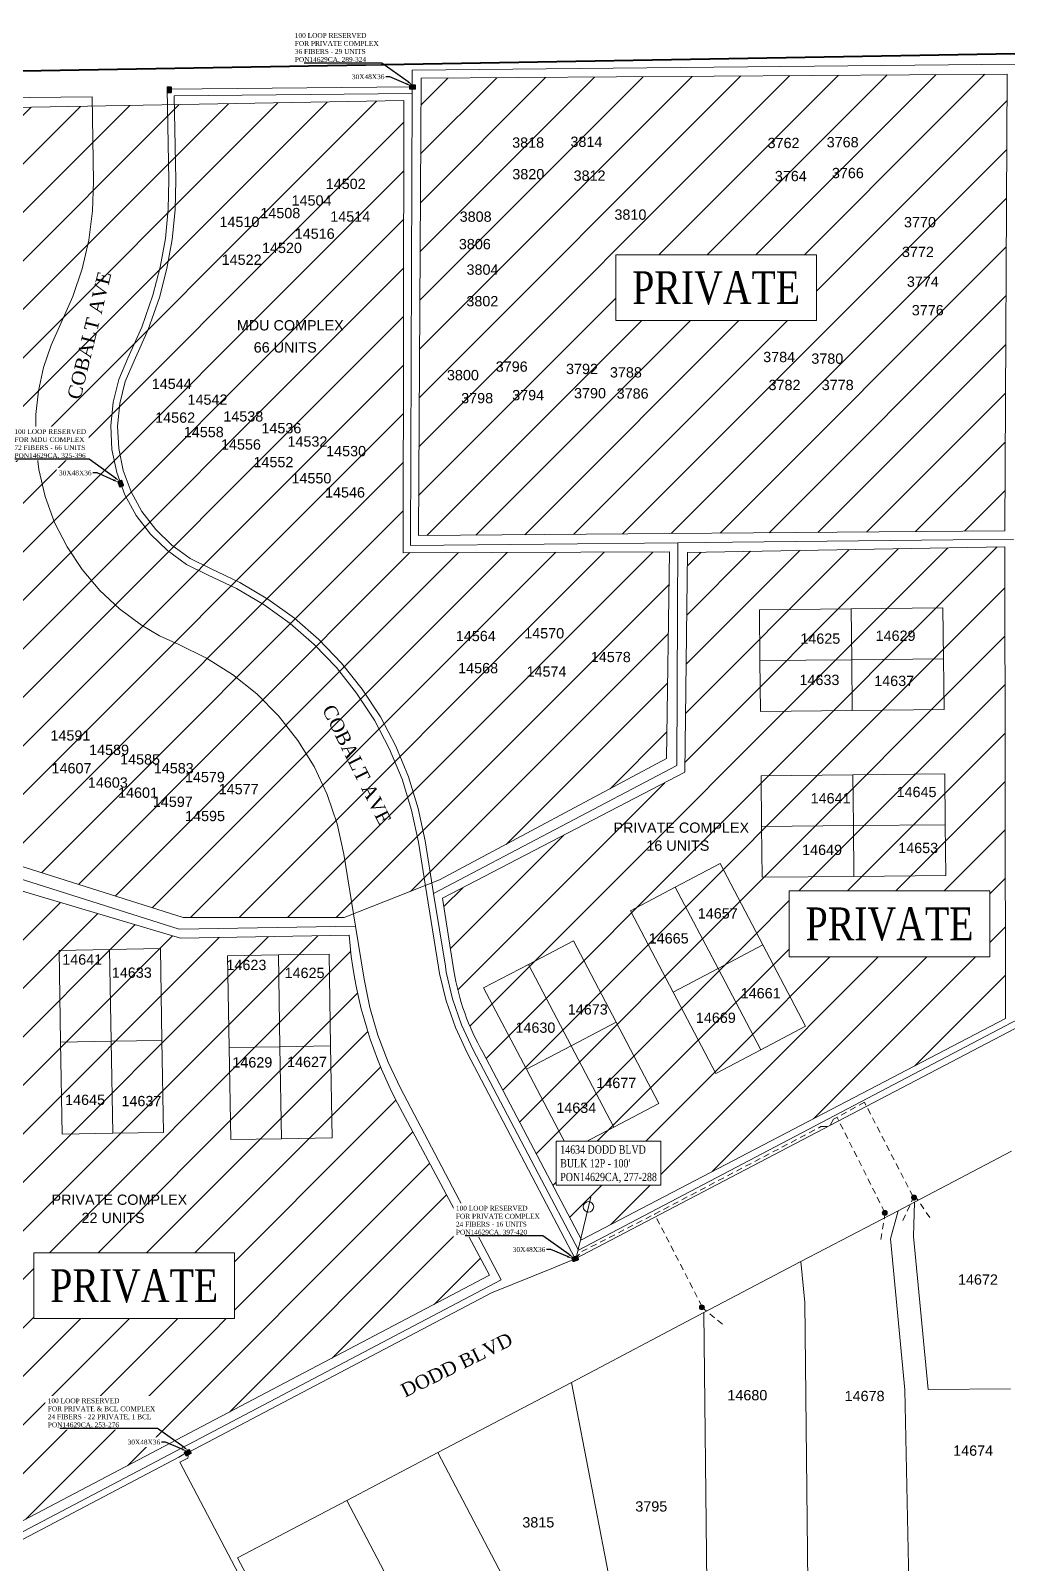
# Model space of a CAD drawing. Header units: feet. Extents: x 865220 to 5696323, y -2240498 to 1923703.
# Drawn here: x 2847046 to 2847759, y 962111 to 963228 of the extents above; entities that cross this region are included whole.
import ezdxf
from ezdxf import colors
from ezdxf.entities.mleader import LeaderData, LeaderLine
from ezdxf.enums import TextEntityAlignment as Align
from ezdxf.lldxf.tags import DXFTag
from ezdxf.math import Vec2, Vec3

# ---------------------------------------------------------------- set-up
doc = ezdxf.new("R2010")
doc.units = ezdxf.units.FT
doc.header["$LTSCALE"] = 0.015
doc.header["$MEASUREMENT"] = 0
doc.linetypes.add('DASHED', pattern=[5, 3, -2])
for name, color, linetype in [('144A', 112, '144A'), ('144B', 112, '144B'), ('216A', 112, '216A'), ('432A', 112, '432A'), ('Dakota County Addresses', 7, 'Continuous'), ('Dakota County Parcels', 7, 'Continuous'), ('DETAIL', 7, 'Continuous'), ('DROP BURIED', 7, 'DASHED'), ('NOTES', 7, 'Continuous'), ('STREET NAME', 7, 'Continuous'), ('TELEPHONE STRUCT-PROP', 6, 'Continuous'), ('TERMINALS', 7, 'Continuous')]:
    doc.layers.add(name, color=color, linetype=linetype)
doc.layers.add('RUNNING LINE (UNDERGROUND)', color=10, linetype='Continuous', lineweight=40)
doc.layers.add('WORK BOUNDARY', color=110, linetype='Continuous', lineweight=40)
doc.styles.add('Dimensions 100', font='arial.ttf')
doc.styles.add('Line', font='txt.shx', dxfattribs={"height": 3})
doc.styles.add('SIMPLEX', font='times.ttf', dxfattribs={"width": 0.8})
doc.styles.get("Standard").update_dxf_attribs({"font": 'times.ttf'})
doc.styles.add('Utilities', font='arial.ttf', dxfattribs={"height": 2.5})
tags = doc.linetypes.add('144A', pattern='A,80,-5,["144A",Line,S=1.5,R=0,X=0,Y=-1.5],-24', length=109).pattern_tags.tags
tags[6] = DXFTag(74, 10)
tags = doc.linetypes.add('144B', pattern='A,80,-5,["144B",Line,S=1.5,R=0,X=0,Y=-1.5],-24', length=109).pattern_tags.tags
tags[6] = DXFTag(74, 10)
tags = doc.linetypes.add('216A', pattern='A,80,-5,["216A",Line,S=1.5,R=0,X=0,Y=-1.5],-24', length=109).pattern_tags.tags
tags[6] = DXFTag(74, 10)
tags = doc.linetypes.add('432A', pattern='A,80,-5,["432A",Line,S=1.5,R=0,X=0,Y=-1.5],-24', length=109).pattern_tags.tags
tags[6] = DXFTag(74, 10)

# ---------------------------------------------------------------- blocks, each defined once
blk = doc.blocks.new('ACMAP_ANN_TEMPLATE_Dakota County Addresses')
at = {"layer": 'Dakota County Addresses', "style": 'Dimensions 100'}
blk.add_attdef('DakotaCountyAddress', text='', height=50, dxfattribs=at).set_placement((0, 0), align=Align.CENTER)
blk = doc.blocks.new('NEW HH')
at = {"ltscale": 40, "true_color": 0xffffff}
h = blk.add_hatch(color=7, dxfattribs=at)
h.dxf.hatch_style = 1
h.paths.add_polyline_path([(-0.061, -0.031, 0.414214), (-0.046, -0.046), (0.046, -0.046, 0.414214), (0.061, -0.031), (0.061, 0.031, 0.414214), (0.046, 0.046), (-0.046, 0.046, 0.414214), (-0.061, 0.031)])
at = {"layer": 'RUNNING LINE (UNDERGROUND)', "color": 6, "lineweight": 0, "const_width": 0.005, "flags": 128}
blk.add_lwpolyline([(-0.061, 0.031), (-0.061, -0.031, 0.414214), (-0.046, -0.046), (0.046, -0.046, 0.414214), (0.061, -0.031), (0.061, 0.031, 0.414214), (0.046, 0.046), (-0.046, 0.046, 0.414214)], format="xyb", close=True, dxfattribs=at)
at = {"layer": 'TELEPHONE STRUCT-PROP', "color": 18, "true_color": 0x000000, "style": 'Utilities'}
blk.add_text('HH', height=0.05, dxfattribs=at).set_placement((0, 0), align=Align.MIDDLE_CENTER)
blk = doc.blocks.new('Proposed FlowerPot')
at = {"lineweight": 5, "ltscale": 100, "true_color": 0xffffff}
h = blk.add_hatch(color=7, dxfattribs=at)
h.dxf.hatch_style = 1
h.paths.add_polyline_path([(-0.06, 0, 0.414214), (0, -0.06, 0.414214), (0.06, 0, 0.414214), (0, 0.06, 0.414214)])
at = {"lineweight": 5, "ltscale": 100}
blk.add_circle((0, 0), 0.0604, dxfattribs=at)
at = {"layer": 'RUNNING LINE (UNDERGROUND)', "color": 6, "lineweight": 5, "const_width": 0.00907, "flags": 128}
blk.add_lwpolyline([(-0.06, 0, -0.414214), (0, 0.06, -0.414214), (0.06, 0, -0.414214), (0, -0.06, -0.414214), (-0.06, 0)], format="xyb", dxfattribs=at)
at = {"color": 18, "linetype": 'ByBlock', "lineweight": 5, "ltscale": 100, "true_color": 0x000000, "style": 'Dimensions 100'}
blk.add_text('F', height=0.0744, dxfattribs=at).set_placement((-0.029, -0.037))
blk = doc.blocks.new('TERMINAL')
at = {"lineweight": 5, "ltscale": 0.5, "flags": 128}
blk.add_lwpolyline([(-0.1, -0.6), (-0.1, 44.8)], dxfattribs=at)
at = {"lineweight": 5, "ltscale": 0.5}
blk.add_circle((-0.1, 37.6), 3.83, dxfattribs=at)

msp = doc.modelspace()

# ---------------------------------------------------------------- hatches: boundary and pattern name
at = {"layer": 'NOTES', "ltscale": 50}
h = msp.add_hatch(dxfattribs=at)
h.set_pattern_fill('ANSI31', color=1, scale=200)
edge = h.paths.add_edge_path()
edge.add_line((2846861.7, 962307), (2846864.7, 962647.2))
edge.add_line((2846864.7, 962647.2), (2846880.5, 962648.5))
edge.add_line((2846880.5, 962648.5), (2847155.3, 962566.9))
edge.add_line((2847155.3, 962566.9), (2847278.4, 962568.9))
edge.add_arc((2847593.7, 962593.6), 316.3, 184.4709, 206.9462)
edge.add_line((2847311.8, 962450.2), (2847380.9, 962321.1))
edge.add_line((2847380.9, 962321.1), (2846919.9, 962078.9))
edge.add_line((2846919.9, 962078.9), (2846863.5, 962184.7))
edge.add_line((2846863.5, 962184.7), (2846861.7, 962307))
edge = h.paths.add_edge_path()
edge.add_line((2847346.6, 962596), (2847354.8, 962542.9))
edge.add_arc((2847528.5, 962571.7), 176.1, 189.4249, 210.0091)
edge.add_line((2847376, 962483.6), (2847447.8, 962346.8))
edge.add_line((2847447.8, 962346.8), (2847757.3, 962508.2))
edge.add_line((2847757.3, 962508.2), (2847756.6, 962852.1))
edge.add_line((2847756.6, 962852.1), (2847525.3, 962848))
edge.add_line((2847525.3, 962848), (2847523.4, 962687.8))
edge.add_line((2847523.4, 962687.8), (2847346.6, 962596))
h.paths.add_polyline_path([(2847330.9, 963193.6), (2847328.9, 962860.2), (2847756.8, 962863.7), (2847758.3, 963196.7)])
h = msp.add_hatch(dxfattribs=at)
h.set_pattern_fill('ANSI31', color=30, scale=200)
h.paths.add_polyline_path([(2846532.8, 962637.6), (2846853.6, 962639.9), (2846857.2, 963171.3), (2846539.6, 963167.8)])
h.paths.add_polyline_path([(2846534.2, 962623.9), (2846530.3, 962318.6), (2846847.5, 962320.8), (2846852.2, 962627)])
h.paths.add_polyline_path([(2846869.9, 963169.4), (2846864.7, 962667.7), (2846884.2, 962668.2), (2847157.4, 962581.8), (2847274.9, 962581.8), (2847344.4, 962609.2), (2847510, 962697.7), (2847512.1, 962848.3), (2847317.9, 962847.8), (2847318.4, 963177.3)])
h.paths.add_polyline_path([(2847943.9, 962701.8), (2847768.6, 962699.4), (2847766.9, 962513.8), (2847946.3, 962607.4)])
h.paths.add_polyline_path([(2847767.5, 962710.2), (2847951.5, 962712), (2847978.5, 962712.3), (2847978.9, 962822.3), (2848092.9, 962821.8), (2848092.4, 962684.7), (2848573.9, 962937.5), (2848573.9, 962949.1), (2848380.3, 962947.1), (2848352.2, 962997.6), (2848250.8, 962996.6), (2848193.9, 963101.4), (2848161.9, 963101.1), (2848161, 963186.1), (2848007.3, 963184.5), (2848007.3, 962914.8), (2847952.3, 962914.5), (2847768.3, 962912.6)])

# ---------------------------------------------------------------- linework, layer by layer
at = {"layer": '144A', "lineweight": 5, "ltscale": 100, "flags": 128}
msp.add_lwpolyline([(2846455.3, 962896.5), (2846454.5, 962852.4), (2846453.4, 962765.9), (2846452.4, 962688), (2846451.4, 962610), (2846450.4, 962532), (2846449.4, 962454), (2846448.4, 962376), (2846447.4, 962298), (2846446.5, 962223.1), (2846445.5, 962148.1), (2846444.6, 962075.2), (2846442.2, 961890.2), (2846441.2, 961813.1), (2846541.3, 961866.3), (2846913.4, 962061.9), (2847154.2, 962188.5), (2847160.7, 962192.4)], dxfattribs=at)
at = {"layer": '144B', "lineweight": 5, "ltscale": 100, "flags": 128}
msp.add_lwpolyline([(2847324.2, 963187.5), (2847145.8, 963185.7), (2847146.9, 963119.4), (2847146.5, 963098.1), (2847144.4, 963076.9), (2847140.6, 963055.9), (2847135.3, 963035.4), (2847127.1, 963012.2), (2847116.9, 962989.6), (2847110.4, 962974), (2847106.2, 962957.4), (2847104.5, 962940.2), (2847105.4, 962923.1), (2847108.9, 962906.2), (2847114.8, 962890), (2847123.1, 962875), (2847133.5, 962861.3), (2847145.9, 962849.3), (2847159.9, 962839.3), (2847175, 962831.7), (2847196.3, 962821.6), (2847216.4, 962809.8), (2847235.4, 962796.1), (2847253, 962780.8), (2847269.1, 962764), (2847283.9, 962745.5), (2847296.8, 962725.6), (2847307.9, 962704.6), (2847317, 962682.8), (2847324, 962660.1), (2847328.9, 962636.8), (2847335.1, 962598.6), (2847343.6, 962545.6), (2847344.4, 962541.1), (2847349.1, 962521.2), (2847355.9, 962501.7), (2847364.5, 962483.1), (2847411.9, 962392.8), (2847443.3, 962333.1)], dxfattribs=at)
at = {"layer": '216A', "lineweight": 5, "ltscale": 100, "flags": 128}
msp.add_lwpolyline([(2847443.3, 962333.1), (2847427.4, 962326.5), (2847382.2, 962308.2), (2847161.4, 962192.2), (2847160.7, 962187.7), (2847154.9, 962184.7), (2847283.4, 961940.7), (2847276.2, 961936.5), (2847111.2, 961849.7), (2846977.8, 961779.6), (2846928.5, 961753.7)], dxfattribs=at)
at = {"layer": '432A', "lineweight": 5, "ltscale": 100, "flags": 128}
msp.add_lwpolyline([(2847443.3, 962333.1), (2847764.2, 962501), (2847955.3, 962601.9), (2847993.8, 962512.1), (2847999.3, 962493.9), (2848002.6, 962475.2), (2848003, 962465.7), (2848046.8, 962464.9), (2848553.8, 962467.9)], dxfattribs=at)
at = {"layer": 'Dakota County Parcels', "lineweight": 5}
for p, q in [((2847324.4, 963199.5), (2847324.3, 963182.5)), ((2847764.4, 963204), (2847324.4, 963199.5)), ((2847090.9, 963180.1), (2846863.4, 963177.8)), ((2847090.9, 963180.1), (2847092, 963118.4)), ((2847324.3, 963182.5), (2847323.8, 963054.3)), ((2847323.8, 963054.3), (2847323.1, 962853)), ((2847323.1, 962853), (2847518.1, 962855)), ((2847518.1, 962855), (2847558.1, 962855.4)), ((2847558.1, 962855.4), (2847719.1, 962857.1)), ((2847719.1, 962857.1), (2847763.1, 962857.5)), ((2847577.7, 962806.1), (2847644.6, 962806.8)), ((2847577.7, 962806.1), (2847578, 962769.1)), ((2847644.6, 962806.8), (2847711.6, 962807.5)), ((2847645, 962769.8), (2847644.6, 962806.8)), ((2847712, 962770.5), (2847711.6, 962807.5)), ((2847645, 962769.8), (2847712, 962770.5)), ((2847712.4, 962733.5), (2847712, 962770.5)), ((2847578, 962769.1), (2847645, 962769.8)), ((2847578, 962769.1), (2847578.4, 962732.1)), ((2847645.4, 962732.8), (2847645, 962769.8)), ((2847578.4, 962732.1), (2847645.4, 962732.8)), ((2847645.4, 962732.8), (2847712.4, 962733.5)), ((2847517.5, 962692.7), (2847340, 962599.4)), ((2847578.9, 962685.1), (2847645.9, 962685.8)), ((2847578.9, 962685.1), (2847579.3, 962648.2)), ((2847645.9, 962685.8), (2847712.9, 962686.5)), ((2847646.3, 962648.8), (2847645.9, 962685.8)), ((2847713.3, 962649.5), (2847712.9, 962686.5)), ((2847579.3, 962648.2), (2847646.3, 962648.8)), ((2847579.3, 962648.2), (2847579.7, 962611.2)), ((2847646.3, 962648.8), (2847713.3, 962649.5)), ((2847646.6, 962611.8), (2847646.3, 962648.8)), ((2847713.6, 962612.5), (2847713.3, 962649.5)), ((2847274.6, 962628.1), (2847283.1, 962575.5)), ((2847549.1, 962621.2), (2847516.3, 962604)), ((2847549.1, 962621.2), (2847580.3, 962561.9)), ((2847154.5, 962573.4), (2847036.9, 962610.5)), ((2847516.3, 962604), (2847483.6, 962586.8)), ((2847516.3, 962604), (2847547.5, 962544.7)), ((2847579.7, 962611.2), (2847646.6, 962611.8)), ((2847646.6, 962611.8), (2847713.6, 962612.5)), ((2847483.6, 962586.8), (2847514.8, 962527.5)), ((2847283.1, 962575.5), (2847154.5, 962573.4)), ((2847283.1, 962575.5), (2847289.3, 962536.8)), ((2847066.8, 962557.9), (2847103.7, 962558.6)), ((2847066.8, 962557.9), (2847067.9, 962491)), ((2847103.7, 962558.6), (2847140.7, 962559.2)), ((2847103.7, 962558.6), (2847104.9, 962491.6)), ((2847140.7, 962559.2), (2847141.9, 962492.2)), ((2847442, 962564.9), (2847409.2, 962547.7)), ((2847442, 962564.9), (2847473.2, 962505.6)), ((2847547.5, 962544.7), (2847580.3, 962561.9)), ((2847580.3, 962561.9), (2847611.4, 962502.6)), ((2847189.8, 962554), (2847226.8, 962554.6)), ((2847189.8, 962554), (2847190.9, 962487)), ((2847226.8, 962554.6), (2847263.8, 962555.2)), ((2847226.8, 962554.6), (2847227.9, 962487.6)), ((2847263.8, 962555.2), (2847264.9, 962488.2)), ((2847409.2, 962547.7), (2847376.5, 962530.5)), ((2847409.2, 962547.7), (2847440.4, 962488.4)), ((2847514.8, 962527.5), (2847547.5, 962544.7)), ((2847547.5, 962544.7), (2847578.7, 962485.4)), ((2847376.5, 962530.5), (2847407.7, 962471.2)), ((2847514.8, 962527.5), (2847545.9, 962468.2)), ((2847440.4, 962488.4), (2847473.2, 962505.6)), ((2847473.2, 962505.6), (2847504.3, 962446.3)), ((2847578.7, 962485.4), (2847611.4, 962502.6)), ((2847067.9, 962491), (2847104.9, 962491.6)), ((2847067.9, 962491), (2847069, 962424)), ((2847104.9, 962491.6), (2847141.9, 962492.2)), ((2847104.9, 962491.6), (2847106, 962424.6)), ((2847141.9, 962492.2), (2847143, 962425.2)), ((2847190.9, 962487), (2847227.9, 962487.6)), ((2847190.9, 962487), (2847192.1, 962420)), ((2847227.9, 962487.6), (2847264.9, 962488.2)), ((2847227.9, 962487.6), (2847229, 962420.6)), ((2847264.9, 962488.2), (2847266, 962421.3)), ((2847407.7, 962471.2), (2847440.4, 962488.4)), ((2847440.4, 962488.4), (2847471.6, 962429.1)), ((2847545.9, 962468.2), (2847578.7, 962485.4)), ((2847407.7, 962471.2), (2847438.8, 962411.9)), ((2847315.9, 962457.4), (2847328.2, 962433.9)), ((2847471.6, 962429.1), (2847504.3, 962446.3)), ((2847069, 962424), (2847106, 962424.6)), ((2847106, 962424.6), (2847143, 962425.2)), ((2847328.2, 962433.9), (2847389.3, 962317.7)), ((2847438.8, 962411.9), (2847471.6, 962429.1)), ((2847192.1, 962420), (2847229, 962420.6)), ((2847229, 962420.6), (2847266, 962421.3)), ((2847690.7, 962374.4), (2847761.5, 962411.5)), ((2847608, 962331), (2847678.8, 962368.1)), ((2847673.2, 962347.6), (2847678.8, 962368.1)), ((2847678.8, 962368.1), (2847690.7, 962374.4)), ((2847690.7, 962374.4), (2847690.1, 962349.2)), ((2847683.7, 962237.5), (2847673.2, 962347.6)), ((2847690.1, 962349.2), (2847700.8, 962237.7)), ((2847537.2, 962293.8), (2847608, 962331)), ((2847610.8, 962301.2), (2847608, 962331)), ((2847612.9, 962096.9), (2847610.8, 962301.2)), ((2847440.5, 962243), (2847537.2, 962293.8)), ((2847539.3, 962096.1), (2847537.2, 962293.8)), ((2847343.1, 962191.8), (2847440.5, 962243)), ((2847440.5, 962243), (2847470.2, 962089.3)), ((2847686.7, 962097.6), (2847683.7, 962237.5)), ((2847700.8, 962237.7), (2847760.9, 962238.3)), ((2847276.8, 962156.9), (2847343.1, 962191.8)), ((2847343.1, 962191.8), (2847408.3, 962067.9)), ((2847197.1, 962115.1), (2847276.8, 962156.9)), ((2847276.8, 962156.9), (2847341.9, 962033)), ((2847197.1, 962115.1), (2847262.2, 961991.1))]:
    msp.add_line(p, q, dxfattribs=at)
for points in [[(2847324.3, 963182.5), (2847150.9, 963180.8), (2847152, 963119.4), (2847151.5, 963097.7), (2847149.3, 963076.2), (2847145.5, 963054.9), (2847140.1, 963033.9), (2847131.8, 963010.4), (2847121.5, 962987.6), (2847115.1, 962972.5), (2847111.1, 962956.5), (2847109.5, 962940.1), (2847110.4, 962923.7), (2847113.7, 962907.6), (2847119.4, 962892.1), (2847127.3, 962877.7), (2847137.3, 962864.6), (2847149.1, 962853.2), (2847162.5, 962843.6), (2847177.2, 962836.2), (2847198.7, 962826), (2847219.2, 962814), (2847238.5, 962800.1), (2847256.4, 962784.5), (2847272.9, 962767.3), (2847287.9, 962748.4), (2847301.2, 962728.1), (2847312.4, 962706.8), (2847321.7, 962684.5), (2847328.8, 962661.4), (2847333.8, 962637.7), (2847340, 962599.4), (2847348.6, 962546.4), (2847349.3, 962542.1), (2847353.9, 962522.6), (2847360.5, 962503.6), (2847369, 962485.3), (2847416.3, 962395.2), (2847445.7, 962339.3)], [(2847092, 963118.4), (2847091.3, 963097), (2847088.5, 963075.7), (2847083.7, 963054.8), (2847076.8, 963034.5), (2847068, 963014.9)], [(2847068, 963014.9), (2847061, 962999.1), (2847055.5, 962982.7), (2847051.8, 962965.8), (2847049.8, 962948.6)], [(2847049.8, 962948.6), (2847049.7, 962928.4), (2847052, 962908.4), (2847056.7, 962888.8), (2847063.6, 962869.9), (2847072.7, 962852)], [(2847072.7, 962852), (2847083.7, 962835.5), (2847096.5, 962820.3), (2847111, 962806.8), (2847127, 962795)], [(2847518.1, 962855), (2847517.9, 962805), (2847517.5, 962692.7)], [(2847127, 962795), (2847140.2, 962787.3), (2847154.1, 962780.8)], [(2847154.1, 962780.8), (2847174.4, 962771), (2847193.4, 962758.9), (2847211, 962744.8), (2847226.9, 962728.8), (2847240.9, 962711), (2847252.8, 962691.9), (2847262.4, 962671.5), (2847269.7, 962650.2), (2847274.6, 962628.1)], [(2847951.2, 962604.8), (2847761.8, 962505.4), (2847445.7, 962339.3)], [(2847289.3, 962536.8), (2847293.5, 962516.2), (2847299.4, 962496), (2847306.8, 962476.4), (2847315.9, 962457.4)], [(2846519.4, 961860.5), (2846538.9, 961870.7), (2846911.1, 962066.3), (2847151.9, 962192.9), (2847389.3, 962317.7)]]:
    msp.add_lwpolyline(points, dxfattribs=at)
at = {"layer": 'DROP BURIED', "lineweight": 5, "ltscale": 100}
for points in [[(2847689.7, 962378.5), (2847654.3, 962447.2), (2847631.7, 962434.8), (2847628.5, 962429.3)], [(2847669, 962367.2), (2847634.4, 962436.1)], [(2847535.8, 962298.4), (2847501.2, 962365.6), (2847622.6, 962429.4), (2847627.9, 962429.4)], [(2847682.4, 962361.1), (2847690.8, 962379.2), (2847702.3, 962362.8)], [(2847669.5, 962366.4), (2847666.2, 962346.7)], [(2847535.7, 962297.8), (2847551.1, 962285)]]:
    msp.add_lwpolyline(points, dxfattribs=at)
at = {"layer": 'NOTES', "color": 1, "lineweight": 5, "ltscale": 50, "flags": 128}
msp.add_lwpolyline([(2847330.9, 963193.6), (2847328.9, 962860.2), (2847756.8, 962863.7), (2847758.3, 963196.7)], close=True, dxfattribs=at)
at = {"layer": 'NOTES', "color": 30, "lineweight": 5, "ltscale": 50, "flags": 128}
msp.add_lwpolyline([(2846869.9, 963169.4), (2846864.7, 962667.7), (2846884.2, 962668.2), (2847157.4, 962581.8), (2847274.9, 962581.8), (2847344.4, 962609.2), (2847510, 962697.7), (2847512.1, 962848.3), (2847317.9, 962847.8), (2847318.4, 963177.3)], close=True, dxfattribs=at)
at = {"layer": 'NOTES', "color": 1, "lineweight": 5, "ltscale": 50, "flags": 128}
msp.add_lwpolyline([(2847346.6, 962596), (2847354.8, 962542.9, 0.090058), (2847376, 962483.6), (2847447.8, 962346.8), (2847757.3, 962508.2), (2847756.6, 962852.1), (2847525.3, 962848), (2847523.4, 962687.8)], format="xyb", close=True, dxfattribs=at)
msp.add_lwpolyline([(2846861.7, 962307), (2846864.7, 962647.2), (2846880.5, 962648.5), (2847155.3, 962566.9), (2847278.4, 962568.9, 0.098383), (2847311.8, 962450.2), (2847380.9, 962321.1), (2846919.9, 962078.9), (2846863.5, 962184.7), (2846861.7, 962307)], format="xyb", dxfattribs=at)
at = {"layer": 'WORK BOUNDARY', "ltscale": 50, "flags": 128}
msp.add_lwpolyline([(2846510.2, 963189.8), (2847973.4, 963215.3), (2848166.7, 963215.3), (2848166.7, 963094.8), (2848200.5, 963094.8), (2848255, 962999.4), (2848355, 962999.4), (2848385.9, 962946.6), (2848569.9, 962946.6), (2848603, 962911.3), (2848946.6, 963111.7), (2848946.6, 962770.3), (2848898.3, 962669), (2848898.3, 962481.4), (2849079.4, 962481.4), (2849060.6, 961558.2), (2847761.1, 961558.2), (2847761.1, 960574.7), (2846501.1, 960562.3), (2846485.2, 960583.8), (2846498.7, 963168.7)], close=True, dxfattribs=at)

# ---------------------------------------------------------------- block references
at = {"lineweight": 5}
for p, xscale, yscale, zscale, rotation in [((2847147.2, 963185.2), 39.99999999999999, 39.99999999999999, 39.99999999999999, 269.5119886742129), ((2847111.8, 962898.1), 40, 40, 40, 290.1876796037775), ((2847443.3, 962333.1), 40, 40, 40, 20.18767960377748), ((2847160.7, 962191.7), 39.99999999999999, 39.99999999999999, 39.99999999999999, 28.36775839071196)]:
    msp.add_blockref('NEW HH', p, dxfattribs=dict(at, xscale=xscale, yscale=yscale, zscale=zscale, rotation=rotation))
for name, p, xscale, yscale, zscale in [('NEW HH', (2847324.7, 963187.2), 40, 40, 40), ('Proposed FlowerPot', (2847669.1, 962366.5), 30, 30, 30), ('Proposed FlowerPot', (2847535.7, 962297.7), 30, 30, 30)]:
    msp.add_blockref(name, p, dxfattribs=dict(at, xscale=xscale, yscale=yscale, zscale=zscale))
at = {"layer": 'Dakota County Addresses', "lineweight": 5, "xscale": 0.15, "yscale": 0.15, "zscale": 0.15}
for p, values in [((2847409, 963143), {'DakotaCountyAddress': '3818'}), ((2847451.5, 963143.6), {'DakotaCountyAddress': '3814'}), ((2847595.3, 963142.7), {'DakotaCountyAddress': '3762'}), ((2847638.4, 963143.3), {'DakotaCountyAddress': '3768'}), ((2847642.2, 963120.8), {'DakotaCountyAddress': '3766'}), ((2847275.9, 963112.9), {'DakotaCountyAddress': '14502'}), ((2847409.1, 963120), {'DakotaCountyAddress': '3820'}), ((2847453.8, 963118.9), {'DakotaCountyAddress': '3812'}), ((2847600.6, 963118.6), {'DakotaCountyAddress': '3764'}), ((2847251, 963100.8), {'DakotaCountyAddress': '14504'}), ((2847228.2, 963091.6), {'DakotaCountyAddress': '14508'}), ((2847279.2, 963089.1), {'DakotaCountyAddress': '14514'}), ((2847370.7, 963089), {'DakotaCountyAddress': '3808'}), ((2847483.6, 963090.5), {'DakotaCountyAddress': '3810'}), ((2847198.4, 963085.2), {'DakotaCountyAddress': '14510'}), ((2847253.3, 963076.6), {'DakotaCountyAddress': '14516'}), ((2847694.8, 963085), {'DakotaCountyAddress': '3770'}), ((2847229.4, 963066.2), {'DakotaCountyAddress': '14520'}), ((2847370.1, 963069), {'DakotaCountyAddress': '3806'}), ((2847200, 963057.6), {'DakotaCountyAddress': '14522'}), ((2847693.3, 963063.3), {'DakotaCountyAddress': '3772'}), ((2847375.7, 963050.4), {'DakotaCountyAddress': '3804'}), ((2847696.9, 963041.6), {'DakotaCountyAddress': '3774'}), ((2847375.6, 963027.4), {'DakotaCountyAddress': '3802'}), ((2847700.5, 963020.8), {'DakotaCountyAddress': '3776'}), ((2847235.5, 963009.8), {'DakotaCountyAddress': 'MDU COMPLEX'}), ((2847231.8, 962993.7), {'DakotaCountyAddress': '66 UNITS'}), ((2847592.1, 962986.7), {'DakotaCountyAddress': '3784'}), ((2847397, 962979.7), {'DakotaCountyAddress': '3796'}), ((2847448.3, 962978), {'DakotaCountyAddress': '3792'}), ((2847480.3, 962975.5), {'DakotaCountyAddress': '3788'}), ((2847627.2, 962985.5), {'DakotaCountyAddress': '3780'}), ((2847149, 962967.1), {'DakotaCountyAddress': '14544'}), ((2847361.4, 962973.5), {'DakotaCountyAddress': '3800'}), ((2847596, 962966.3), {'DakotaCountyAddress': '3782'}), ((2847634.8, 962966.3), {'DakotaCountyAddress': '3778'}), ((2847175.1, 962955.6), {'DakotaCountyAddress': '14542'}), ((2847371.8, 962956.7), {'DakotaCountyAddress': '3798'}), ((2847409, 962958.9), {'DakotaCountyAddress': '3794'}), ((2847454.1, 962960.3), {'DakotaCountyAddress': '3790'}), ((2847485.2, 962960.1), {'DakotaCountyAddress': '3786'}), ((2847151.5, 962942.5), {'DakotaCountyAddress': '14562'}), ((2847201.2, 962943.4), {'DakotaCountyAddress': '14538'}), ((2847172.4, 962932), {'DakotaCountyAddress': '14558'}), ((2847229, 962934.8), {'DakotaCountyAddress': '14536'}), ((2847199.5, 962922.9), {'DakotaCountyAddress': '14556'}), ((2847248, 962925.1), {'DakotaCountyAddress': '14532'}), ((2847223.2, 962910.1), {'DakotaCountyAddress': '14552'}), ((2847276.2, 962918.1), {'DakotaCountyAddress': '14530'}), ((2847250.9, 962898.3), {'DakotaCountyAddress': '14550'}), ((2847275.4, 962888), {'DakotaCountyAddress': '14546'}), ((2847420.7, 962785.3), {'DakotaCountyAddress': '14570'}), ((2847370.8, 962783.3), {'DakotaCountyAddress': '14564'}), ((2847622.1, 962781.4), {'DakotaCountyAddress': '14625'}), ((2847677, 962783.5), {'DakotaCountyAddress': '14629'}), ((2847469.3, 962768), {'DakotaCountyAddress': '14578'}), ((2847372.5, 962759.9), {'DakotaCountyAddress': '14568'}), ((2847422.4, 962757.4), {'DakotaCountyAddress': '14574'}), ((2847621.5, 962751.3), {'DakotaCountyAddress': '14633'}), ((2847676, 962750.6), {'DakotaCountyAddress': '14637'}), ((2847075.1, 962710.8), {'DakotaCountyAddress': '14591'}), ((2847103.3, 962700.3), {'DakotaCountyAddress': '14589'}), ((2847075.9, 962686.9), {'DakotaCountyAddress': '14607'}), ((2847125.9, 962693.4), {'DakotaCountyAddress': '14585'}), ((2847150.5, 962686.9), {'DakotaCountyAddress': '14583'}), ((2847102.4, 962676.5), {'DakotaCountyAddress': '14603'}), ((2847173.2, 962680.5), {'DakotaCountyAddress': '14579'}), ((2847124.4, 962669.1), {'DakotaCountyAddress': '14601'}), ((2847149.8, 962662.5), {'DakotaCountyAddress': '14597'}), ((2847197.8, 962671.7), {'DakotaCountyAddress': '14577'}), ((2847629.6, 962665), {'DakotaCountyAddress': '14641'}), ((2847692.3, 962669.6), {'DakotaCountyAddress': '14645'}), ((2847173.3, 962652.1), {'DakotaCountyAddress': '14595'}), ((2847520.7, 962643.6), {'DakotaCountyAddress': 'PRIVATE COMPLEX'}), ((2847518.2, 962630.5), {'DakotaCountyAddress': '16 UNITS'}), ((2847693.5, 962628.8), {'DakotaCountyAddress': '14653'}), ((2847623.4, 962627.4), {'DakotaCountyAddress': '14649'}), ((2847547.3, 962581.1), {'DakotaCountyAddress': '14657'}), ((2847511.5, 962562.9), {'DakotaCountyAddress': '14665'}), ((2847083.7, 962547.5), {'DakotaCountyAddress': '14641'}), ((2847203.5, 962543.5), {'DakotaCountyAddress': '14623'}), ((2847119.9, 962537.9), {'DakotaCountyAddress': '14633'}), ((2847245.9, 962537.7), {'DakotaCountyAddress': '14625'}), ((2847578.6, 962522.9), {'DakotaCountyAddress': '14661'}), ((2847452.5, 962511.1), {'DakotaCountyAddress': '14673'}), ((2847414.3, 962497.8), {'DakotaCountyAddress': '14630'}), ((2847545.9, 962505), {'DakotaCountyAddress': '14669'}), ((2847207.8, 962472.5), {'DakotaCountyAddress': '14629'}), ((2847247.7, 962472.8), {'DakotaCountyAddress': '14627'}), ((2847473.3, 962457.5), {'DakotaCountyAddress': '14677'}), ((2847085.8, 962445.2), {'DakotaCountyAddress': '14645'}), ((2847126.9, 962444.3), {'DakotaCountyAddress': '14637'}), ((2847444.1, 962439.4), {'DakotaCountyAddress': '14634'}), ((2847110.8, 962372.4), {'DakotaCountyAddress': 'PRIVATE COMPLEX'}), ((2847106.2, 962359.1), {'DakotaCountyAddress': '22 UNITS'}), ((2847737.1, 962314.2), {'DakotaCountyAddress': '14672'}), ((2847568.9, 962229.9), {'DakotaCountyAddress': '14680'}), ((2847654.4, 962229.3), {'DakotaCountyAddress': '14678'}), ((2847733.6, 962189.5), {'DakotaCountyAddress': '14674'}), ((2847498.8, 962148.8), {'DakotaCountyAddress': '3795'}), ((2847416.4, 962137.2), {'DakotaCountyAddress': '3815'})]:
    msp.add_blockref('ACMAP_ANN_TEMPLATE_Dakota County Addresses', p, dxfattribs=at).add_auto_attribs(values)
at = {"layer": 'DROP BURIED', "lineweight": 5, "ltscale": 100, "xscale": 30, "yscale": 30, "zscale": 30}
msp.add_blockref('Proposed FlowerPot', (2847690.5, 962377.7), dxfattribs=at)

# ---------------------------------------------------------------- texts
at = {"layer": 'STREET NAME', "lineweight": 5, "ltscale": 40, "char_height": 10, "attachment_point": 1}
for s, insert, rotation in [('COBALT AVE', (2847072.6, 962961.2), 76.1535), ('COBALT AVE', (2847267.4, 962738.2), 296.3699), ('DODD BLVD', (2847314.9, 962240.8), 26.1165)]:
    msp.add_mtext(s, dxfattribs=dict(at, insert=insert, rotation=rotation))

# ---------------------------------------------------------------- next in the draw order: texts
at = {"layer": 'NOTES', "color": 1, "lineweight": 5, "ltscale": 0.5, "char_height": 24, "attachment_point": 1, "style": 'SIMPLEX', "bg_fill": 19, "box_fill_scale": 1.5, "bg_fill_color": 256, "bg_fill_transparency": 0}
for insert in [(2847484.9, 963053), (2847611.4, 962589.2), (2847060.4, 962325.5)]:
    msp.add_mtext('PRIVATE', dxfattribs=dict(at, insert=insert))
at = {"layer": 'TERMINALS', "lineweight": 5, "ltscale": 0.5, "insert": (2847432.4, 962415.7), "char_height": 6, "attachment_point": 1, "style": 'SIMPLEX', "bg_fill": 19, "box_fill_scale": 1.5, "bg_fill_color": 256, "bg_fill_transparency": 0}
msp.add_mtext("14634 DODD BLVD^JBULK 12P - 100'\\PPON14629CA, 277-288", dxfattribs=at)

# ---------------------------------------------------------------- next in the draw order: leaders
at = {"layer": 'DETAIL', "lineweight": 5, "ltscale": 5}
ml = msp.add_multileader_mtext('Standard', dxfattribs=at)
ml.set_content('30X48X36', color=256)
ml.set_leader_properties()
ml.build(insert=Vec2(0, 0))
ml.multileader.update_dxf_attribs({"has_text_frame": 1, "text_left_attachment_type": 2, "text_right_attachment_type": 2, "dogleg_length": 3})
ctx = ml.context
ctx.base_point, ctx.char_height, ctx.landing_gap_size, ctx.plane_origin = Vec3(2847279.5, 963194.7), 3.5, 1.5, Vec3(2847348.1, 963221)
ctx.left_attachment, ctx.right_attachment, ctx.text_align_type = 2, 2, 1
notes = []
notes.append((ctx, [(0, (1, 1, 0), (2847308.1, 963194.7), (-1, 0), 3, [(0, [(2847323.8, 963188)], 0, [])])]))
ctx.mtext.insert, ctx.mtext.alignment, ctx.mtext.flow_direction = Vec3(2847292.3, 963196.5), 2, 5
ctx.mtext.has_bg_fill, ctx.mtext.bg_color, ctx.mtext.bg_scale_factor, ctx.mtext.bg_transparency, ctx.mtext.use_window_bg_color = 1, -1027028792, 1.5, 0, 1
ml = msp.add_multileader_mtext('Standard', dxfattribs=at)
ml.set_content('30X48X36', color=256)
ml.set_leader_properties()
ml.build(insert=Vec2(0, 0))
ml.multileader.update_dxf_attribs({"has_text_frame": 1, "text_left_attachment_type": 2, "text_right_attachment_type": 2, "dogleg_length": 3})
ctx = ml.context
ctx.base_point, ctx.char_height, ctx.landing_gap_size, ctx.plane_origin = Vec3(2847065.9, 962905.9), 3.5, 1.5, Vec3(2847134.5, 962932.2)
ctx.left_attachment, ctx.right_attachment, ctx.text_align_type = 2, 2, 1
notes.append((ctx, [(0, (1, 1, 0), (2847094.5, 962905.9), (-1, 0), 3, [(0, [(2847110.2, 962899.2)], 0, [])])]))
ctx.mtext.insert, ctx.mtext.alignment, ctx.mtext.flow_direction = Vec3(2847078.7, 962907.7), 2, 5
ctx.mtext.has_bg_fill, ctx.mtext.bg_color, ctx.mtext.bg_scale_factor, ctx.mtext.bg_transparency, ctx.mtext.use_window_bg_color = 1, -1027028792, 1.5, 0, 1
ml = msp.add_multileader_mtext('Standard', dxfattribs=at)
ml.set_content('30X48X36', color=256)
ml.set_leader_properties()
ml.build(insert=Vec2(0, 0))
ml.multileader.update_dxf_attribs({"has_text_frame": 1, "text_left_attachment_type": 2, "text_right_attachment_type": 2, "dogleg_length": 3})
ctx = ml.context
ctx.base_point, ctx.char_height, ctx.landing_gap_size, ctx.plane_origin = Vec3(2847396.9, 962339.8), 3.5, 1.5, Vec3(2847465.5, 962366.1)
ctx.left_attachment, ctx.right_attachment, ctx.text_align_type = 2, 2, 1
notes.append((ctx, [(0, (1, 1, 0), (2847425.5, 962339.8), (-1, 0), 3, [(0, [(2847441.3, 962333.2)], 0, [])])]))
ctx.mtext.insert, ctx.mtext.alignment, ctx.mtext.flow_direction = Vec3(2847409.7, 962341.6), 2, 5
ctx.mtext.has_bg_fill, ctx.mtext.bg_color, ctx.mtext.bg_scale_factor, ctx.mtext.bg_transparency, ctx.mtext.use_window_bg_color = 1, -1027028792, 1.5, 0, 1
ml = msp.add_multileader_mtext('Standard', dxfattribs=at)
ml.set_content('30X48X36', color=256)
ml.set_leader_properties()
ml.build(insert=Vec2(0, 0))
ml.multileader.update_dxf_attribs({"has_text_frame": 1, "text_left_attachment_type": 2, "text_right_attachment_type": 2, "dogleg_length": 3})
ctx = ml.context
ctx.base_point, ctx.char_height, ctx.landing_gap_size, ctx.plane_origin = Vec3(2847115.9, 962199.4), 3.5, 1.5, Vec3(2847184.5, 962225.7)
ctx.left_attachment, ctx.right_attachment, ctx.text_align_type = 2, 2, 1
notes.append((ctx, [(0, (1, 1, 0), (2847144.5, 962199.4), (-1, 0), 3, [(0, [(2847160.3, 962192.7)], 0, [])])]))
ctx.mtext.insert, ctx.mtext.alignment, ctx.mtext.flow_direction = Vec3(2847128.7, 962201.2), 2, 5
ctx.mtext.has_bg_fill, ctx.mtext.bg_color, ctx.mtext.bg_scale_factor, ctx.mtext.bg_transparency, ctx.mtext.use_window_bg_color = 1, -1027028792, 1.5, 0, 1
for ctx, leaders in notes:
    for number, flags, end, landing, length, lines in leaders:
        leader = LeaderData()
        leader.index, (leader.has_last_leader_line, leader.has_dogleg_vector, leader.attachment_direction) = number, flags
        leader.last_leader_point, leader.dogleg_vector, leader.dogleg_length = Vec3(end), Vec3(landing), length
        for number, points, colour, breaks in lines:
            line = LeaderLine()
            line.index, line.vertices, line.color, line.breaks = number, Vec3.list(points), colors.encode_raw_color(colour), breaks
            leader.lines.append(line)
        ctx.leaders.append(leader)

# ---------------------------------------------------------------- next in the draw order: leaders
ml = msp.add_multileader_mtext('Standard', dxfattribs=at)
ml.set_content('100 LOOP RESERVED\\PFOR PRIVATE COMPLEX\\P36 FIBERS - 29 UNITS\\PPON14629CA, 289-324', color=256)
ml.set_leader_properties()
ml.build(insert=Vec2(0, 0))
ml.multileader.update_dxf_attribs({"text_left_attachment_type": 5, "text_right_attachment_type": 5, "dogleg_length": 3})
ctx = ml.context
ctx.base_point, ctx.char_height, ctx.landing_gap_size, ctx.plane_origin = Vec3(2847237.3, 963204.7), 3.5, 1.5, Vec3(2847349, 963221.5)
ctx.left_attachment, ctx.right_attachment = 5, 5
notes = []
notes.append((ctx, [(0, (1, 1, 0), (2847302.3, 963204.7), (-1, 0), 3, [(0, [(2847324.7, 963188.6)], 0, [])])]))
ctx.mtext.insert, ctx.mtext.flow_direction = Vec3(2847238.8, 963226.6), 5
ctx.mtext.has_bg_fill, ctx.mtext.bg_color, ctx.mtext.bg_scale_factor, ctx.mtext.bg_transparency, ctx.mtext.use_window_bg_color = 1, -1027028792, 1.5, 0, 1
ml = msp.add_multileader_mtext('Standard', dxfattribs=at)
ml.set_content('100 LOOP RESERVED\\PFOR MDU COMPLEX\\P72 FIBERS - 66 UNITS\\PPON14629CA, 325-396', color=256)
ml.set_leader_properties()
ml.build(insert=Vec2(0, 0))
ml.multileader.update_dxf_attribs({"text_left_attachment_type": 5, "text_right_attachment_type": 5, "dogleg_length": 3})
ctx = ml.context
ctx.base_point, ctx.char_height, ctx.landing_gap_size, ctx.plane_origin = Vec3(2847032.8, 962915.9), 3.5, 1.5, Vec3(2847135.4, 962932.7)
ctx.left_attachment, ctx.right_attachment = 5, 5
notes.append((ctx, [(0, (1, 1, 0), (2847088.7, 962915.9), (-1, 0), 3, [(0, [(2847111.2, 962899.8)], 0, [])])]))
ctx.mtext.insert, ctx.mtext.flow_direction = Vec3(2847034.3, 962937.8), 5
ctx.mtext.has_bg_fill, ctx.mtext.bg_color, ctx.mtext.bg_scale_factor, ctx.mtext.bg_transparency, ctx.mtext.use_window_bg_color = 1, -1027028792, 1.5, 0, 1
ml = msp.add_multileader_mtext('Standard', dxfattribs=at)
ml.set_content('100 LOOP RESERVED\\PFOR PRIVATE COMPLEX\\P24 FIBERS - 16 UNITS\\PPON14629CA, 397-420', color=256)
ml.set_leader_properties()
ml.build(insert=Vec2(0, 0))
ml.multileader.update_dxf_attribs({"text_left_attachment_type": 5, "text_right_attachment_type": 5, "dogleg_length": 3})
ctx = ml.context
ctx.base_point, ctx.char_height, ctx.landing_gap_size, ctx.plane_origin = Vec3(2847354.8, 962349.9), 3.5, 1.5, Vec3(2847466.5, 962366.7)
ctx.left_attachment, ctx.right_attachment = 5, 5
notes.append((ctx, [(0, (1, 1, 0), (2847419.8, 962349.9), (-1, 0), 3, [(0, [(2847442.2, 962333.8)], 0, [])])]))
ctx.mtext.insert, ctx.mtext.flow_direction = Vec3(2847356.3, 962371.7), 5
ctx.mtext.has_bg_fill, ctx.mtext.bg_color, ctx.mtext.bg_scale_factor, ctx.mtext.bg_transparency, ctx.mtext.use_window_bg_color = 1, -1027028792, 1.5, 0, 1
ml = msp.add_multileader_mtext('Standard', dxfattribs=at)
ml.set_content('100 LOOP RESERVED\\PFOR PRIVATE & BCL COMPLEX\\P24 FIBERS - 22 PRIVATE, 1 BCL\\PPON14629CA, 253-276', color=256)
ml.set_leader_properties()
ml.build(insert=Vec2(0, 0))
ml.multileader.update_dxf_attribs({"text_left_attachment_type": 5, "text_right_attachment_type": 5, "dogleg_length": 3})
ctx = ml.context
ctx.base_point, ctx.char_height, ctx.landing_gap_size, ctx.plane_origin = Vec3(2847057.1, 962209.4), 3.5, 1.5, Vec3(2847185.4, 962226.2)
ctx.left_attachment, ctx.right_attachment = 5, 5
notes.append((ctx, [(0, (1, 1, 0), (2847138.7, 962209.4), (-1, 0), 3, [(0, [(2847161.2, 962193.3)], 0, [])])]))
ctx.mtext.insert, ctx.mtext.flow_direction = Vec3(2847058.6, 962231.3), 5
ctx.mtext.has_bg_fill, ctx.mtext.bg_color, ctx.mtext.bg_scale_factor, ctx.mtext.bg_transparency, ctx.mtext.use_window_bg_color = 1, -1027028792, 1.5, 0, 1
for ctx, leaders in notes:
    for number, flags, end, landing, length, lines in leaders:
        leader = LeaderData()
        leader.index, (leader.has_last_leader_line, leader.has_dogleg_vector, leader.attachment_direction) = number, flags
        leader.last_leader_point, leader.dogleg_vector, leader.dogleg_length = Vec3(end), Vec3(landing), length
        for number, points, colour, breaks in lines:
            line = LeaderLine()
            line.index, line.vertices, line.color, line.breaks = number, Vec3.list(points), colors.encode_raw_color(colour), breaks
            leader.lines.append(line)
        ctx.leaders.append(leader)

# ---------------------------------------------------------------- next in the draw order: linework, layer by layer
at = {"layer": 'DROP BURIED', "lineweight": 5, "ltscale": 100}
msp.add_lwpolyline([(2847443.3, 962333.1), (2847448.1, 962338.3), (2847501.2, 962365.6)], dxfattribs=at)

# ---------------------------------------------------------------- next in the draw order: block references
at = {"layer": 'TERMINALS', "lineweight": 5, "ltscale": 0.5, "rotation": 346.5198437148333}
msp.add_blockref('TERMINAL', (2847444.3, 962334.3), dxfattribs=at)

doc.saveas('drawing.dxf')
